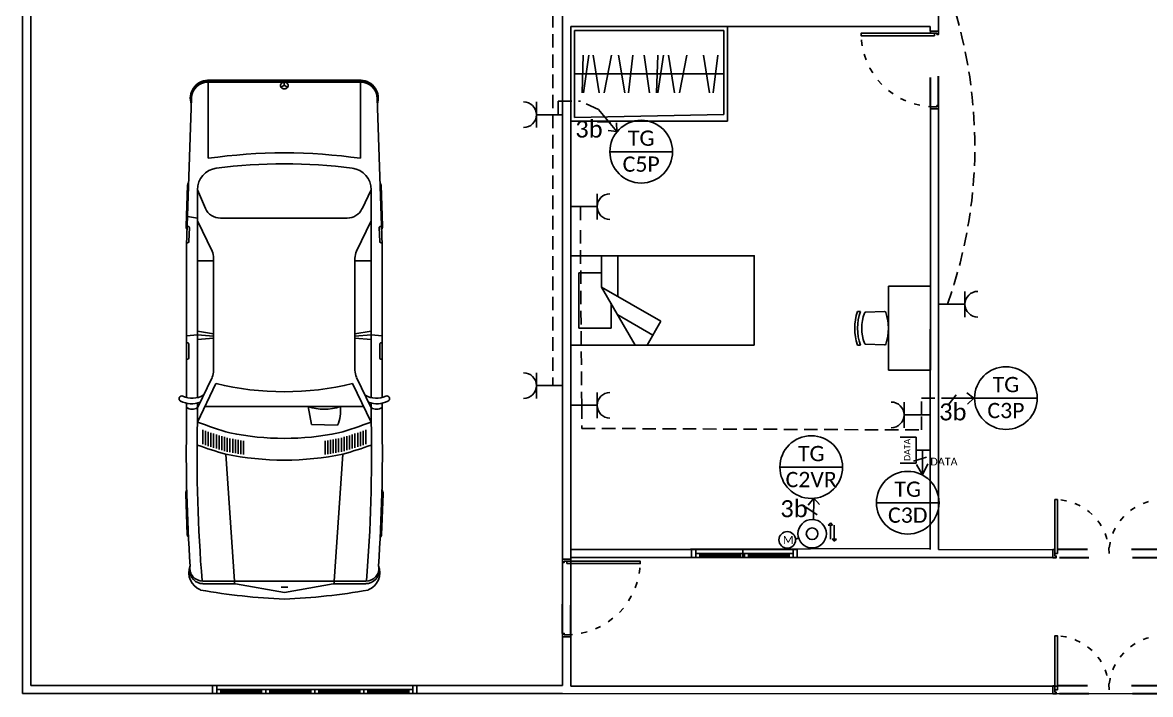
# Model space of a CAD drawing. Header units: millimetres. Extents: x -867 to 700, y 113 to 416.
# Drawn here: x 210.9 to 273.7, y 271.4 to 308.8 of the extents above; entities that cross this region are included whole.
import ezdxf

# ---------------------------------------------------------------- set-up
doc = ezdxf.new("R2010")
doc.units = ezdxf.units.MM
doc.header["$LTSCALE"] = 6
doc.linetypes.add('ACAD_ISO03W100', pattern=[30, 12, -18])
doc.linetypes.add('HIDDEN2', pattern=[0.1875, 0.125, -0.0625])
doc.layers.get('0').update_dxf_attribs({"color": 250})
for name, color, linetype in [('A-Door', 150, 'Continuous'), ('A-Glaz', 92, 'Continuous'), ('CUA', 140, 'Continuous'), ('Doors', 45, 'Continuous'), ('E-Canalisation', 5, 'HIDDEN2'), ('E-Data', 213, 'Continuous'), ('E-Power', 1, 'Continuous'), ('E-text', 5, 'Continuous'), ('Fourniture', 251, 'Continuous'), ('Unvisible', 252, 'ACAD_ISO03W100')]:
    doc.layers.add(name, color=color, linetype=linetype)
doc.styles.add('style1', font='calibri.ttf')

# ---------------------------------------------------------------- blocks, each defined once
blk = doc.blocks.new('Door 90x10')
at = {"layer": 'Doors', "color": 36}
for p, q in [((-47.5, 0), (-47.5, 10)), ((47.5, 0), (47.5, 10))]:
    blk.add_line(p, q, dxfattribs=at)
at = {"layer": 'Doors'}
blk.add_lwpolyline([(-42, 5), (-42, 95), (-45, 95), (-45, 5)], close=True, dxfattribs=at)
at = {"layer": 'Doors', "color": 36}
for points in [[(-47.5, 0), (-43.5, 0), (-43.5, 2), (-45, 2), (-45, 10), (-47.5, 10)], [(47.5, 0), (43.5, 0), (43.5, 2), (45, 2), (45, 10), (47.5, 10)]]:
    blk.add_lwpolyline(points, dxfattribs=at)
at = {"layer": 'Doors', "linetype": 'ACAD_ISO03W100', "ltscale": 0.1}
blk.add_arc((-45, 5), 90, 0, 90, dxfattribs=at)
at = {"layer": 'Unvisible', "linetype": 'ACAD_ISO03W100', "lineweight": 30, "ltscale": 0.5}
for p, q in [((43.5, 0), (-43.5, 0)), ((45, 10), (-42, 10))]:
    blk.add_line(p, q, dxfattribs=at)
blk = doc.blocks.new('A$C3626357F')
at = {"layer": 'A-Glaz'}
for p, q in [((0, 0), (1300, 0)), ((50, 50), (1250, 50)), ((100, 0), (100, 50)), ((600, 50), (600, 0)), ((650, 50), (650, 0)), ((700, 50), (700, 0)), ((1200, 0), (1200, 50))]:
    blk.add_line(p, q, dxfattribs=at)
at = {"layer": 'CUA'}
for p, q in [((1300, 100), (0, 100)), ((0, 100), (0, 0)), ((1250, 0), (1250, 100)), ((1300, 0), (1300, 100))]:
    blk.add_line(p, q, dxfattribs=at)
at = {"layer": 'CUA', "color": 4}
for p, q in [((0, 100), (0, 0)), ((50, 100), (0, 100)), ((0, 0), (50, 0)), ((50, 0), (50, 100)), ((50, 0), (50, 100)), ((1250, 100), (1300, 100)), ((1250, 0), (1250, 100)), ((1250, 0), (1250, 100)), ((1300, 0), (1250, 0)), ((1300, 100), (1300, 0))]:
    blk.add_line(p, q, dxfattribs=at)
at = {"layer": 'CUA', "color": 1}
for p, q in [((100, 35), (600, 35)), ((100, 25), (600, 25)), ((100, 15), (600, 15)), ((1200, 35), (700, 35)), ((1200, 25), (700, 25)), ((1200, 15), (700, 15))]:
    blk.add_line(p, q, dxfattribs=at)
blk = doc.blocks.new('Door 2 Sides 60x60x10')
at = {"layer": 'Doors', "color": 36}
for p, q in [((-2673.3, 422.7), (-2673.3, 432.7)), ((-2535.3, 422.7), (-2535.3, 432.7))]:
    blk.add_line(p, q, dxfattribs=at)
at = {"layer": 'Doors'}
for points in [[(-2667.8, 427.7), (-2667.8, 494.2), (-2670.8, 494.2), (-2670.8, 427.7)], [(-2540.8, 427.7), (-2540.8, 494.2), (-2537.8, 494.2), (-2537.8, 427.7)]]:
    blk.add_lwpolyline(points, close=True, dxfattribs=at)
at = {"layer": 'Doors', "color": 36}
for points in [[(-2673.3, 422.7), (-2669.3, 422.7), (-2669.3, 424.7), (-2670.8, 424.7), (-2670.8, 432.7), (-2673.3, 432.7)], [(-2535.3, 422.7), (-2539.3, 422.7), (-2539.3, 424.7), (-2537.8, 424.7), (-2537.8, 432.7), (-2535.3, 432.7)]]:
    blk.add_lwpolyline(points, dxfattribs=at)
at = {"layer": 'Doors', "linetype": 'ACAD_ISO03W100', "ltscale": 0.1}
for centre, start, end in [((-2670.8, 427.7), 0, 90), ((-2537.8, 427.7), 90, 180)]:
    blk.add_arc(centre, 66.5, start, end, dxfattribs=at)
at = {"layer": 'Unvisible', "linetype": 'ACAD_ISO03W100', "lineweight": 30, "ltscale": 0.5}
for p, q in [((-2540.8, 432.7), (-2667.8, 432.7)), ((-2539.3, 422.7), (-2669.3, 422.7))]:
    blk.add_line(p, q, dxfattribs=at)
blk = doc.blocks.new('car-6')
at = {"color": 0, "linetype": 'ByBlock'}
for p, q in [((0.638, 0.965), (1.045, 0.98)), ((1.068, 0.976), (1.078, 0.972)), ((1.944, 0.973), (1.757, 0.973)), ((3.513, 0.973), (2, 0.973)), ((2.381, 0.972), (2.382, 0.961)), ((2.533, 0.951), (2.392, 0.951)), ((2.543, 0.973), (2.544, 0.962)), ((2.622, 0.865), (2.612, 0.973)), ((4.976, 0.924), (3.513, 0.973)), ((3.539, 0.971), (3.539, 0.96)), ((3.69, 0.944), (3.55, 0.949)), ((3.68, 0.972), (3.67, 0.967)), ((3.701, 0.965), (3.701, 0.955)), ((4.11, 0.963), (3.703, 0.976)), ((3.783, 0.865), (3.798, 0.963)), ((0.151, 0.81), (0.151, 0.485)), ((0.178, -0.81), (0.178, 0.81)), ((1.679, 0.811), (1.538, 0.811)), ((2.139, 0.68), (1.757, 0.865)), ((1.947, 0.865), (1.757, 0.865)), ((2.201, 0.719), (1.9, 0.865)), ((1.913, -0.787), (1.913, 0.789)), ((4.065, 0.865), (1.999, 0.865)), ((2.589, 0.703), (2.578, 0.865)), ((2.61, 0.703), (2.622, 0.865)), ((2.632, 0.703), (2.66, 0.865)), ((3.36, 0.703), (3.36, 0.865)), ((3.456, 0.719), (3.757, 0.865)), ((3.88, 0.784), (4.065, 0.865)), ((1.633, 0.676), (1.493, 0.676)), ((1.642, 0.703), (1.502, 0.703)), ((1.651, 0.73), (1.51, 0.73)), ((1.66, 0.757), (1.519, 0.757)), ((1.67, 0.784), (1.529, 0.784)), ((3.385, 0.703), (2.272, 0.703)), ((5.133, 0.757), (4.377, 0.757)), ((5.133, -0.76), (5.133, 0.762)), ((5.143, -0.76), (5.143, 0.762)), ((5.154, -0.761), (5.154, 0.763)), ((1.438, 0.583), (0.178, 0.495)), ((1.601, 0.568), (1.462, 0.568)), ((1.609, 0.595), (1.469, 0.595)), ((1.617, 0.622), (1.477, 0.622)), ((1.625, 0.649), (1.485, 0.649)), ((3.783, -0.625), (3.783, 0.636)), ((0.151, 0.485), (0.064, -0.002)), ((0.178, 0.495), (0.151, 0.495)), ((1.579, 0.46), (1.443, 0.46)), ((1.584, 0.487), (1.447, 0.487)), ((1.589, 0.514), (1.452, 0.514)), ((1.594, 0.541), (1.457, 0.541)), ((1.571, 0.406), (1.435, 0.406)), ((1.575, 0.433), (1.438, 0.433)), ((0.118, -0.033), (0.118, 0.033)), ((5.102, 0.001), (5.082, 0.034)), ((5.102, 0.001), (5.082, -0.033)), ((5.133, 0.001), (5.102, 0.001)), ((0.151, -0.485), (0.064, -0.002)), ((1.734, -0.269), (1.725, -0.528)), ((1.734, -0.269), (1.911, -0.235)), ((1.571, -0.404), (1.435, -0.404)), ((1.575, -0.431), (1.438, -0.431)), ((0.151, -0.81), (0.151, -0.485)), ((0.178, -0.493), (0.151, -0.493)), ((1.438, -0.582), (0.178, -0.493)), ((1.579, -0.458), (1.443, -0.458)), ((1.584, -0.485), (1.447, -0.485)), ((1.589, -0.512), (1.452, -0.512)), ((1.594, -0.539), (1.457, -0.539)), ((1.601, -0.566), (1.462, -0.566)), ((1.609, -0.593), (1.469, -0.593)), ((1.617, -0.62), (1.477, -0.62)), ((1.625, -0.647), (1.485, -0.647)), ((1.633, -0.674), (1.493, -0.674)), ((1.642, -0.701), (1.502, -0.701)), ((1.651, -0.728), (1.51, -0.728)), ((1.66, -0.755), (1.519, -0.755)), ((1.67, -0.782), (1.529, -0.782)), ((2.139, -0.678), (1.757, -0.863)), ((2.201, -0.717), (1.9, -0.863)), ((3.385, -0.701), (2.272, -0.701)), ((2.589, -0.701), (2.578, -0.863)), ((2.61, -0.701), (2.622, -0.863)), ((2.632, -0.701), (2.66, -0.863)), ((3.36, -0.701), (3.36, -0.863)), ((3.456, -0.717), (3.757, -0.863)), ((3.875, -0.771), (4.065, -0.863)), ((5.133, -0.755), (4.377, -0.755)), ((1.679, -0.809), (1.538, -0.809)), ((1.947, -0.863), (1.757, -0.863)), ((4.065, -0.863), (1.999, -0.863)), ((2.622, -0.863), (2.612, -0.971)), ((0.638, -0.965), (1.045, -0.98)), ((1.944, -0.971), (1.757, -0.971)), ((3.513, -0.971), (2, -0.971)), ((2.381, -0.971), (2.382, -0.959)), ((2.533, -0.949), (2.392, -0.949)), ((2.543, -0.971), (2.544, -0.96)), ((4.976, -0.922), (3.513, -0.971)), ((3.539, -0.969), (3.539, -0.958)), ((3.69, -0.942), (3.55, -0.947)), ((3.68, -0.97), (3.67, -0.965)), ((3.701, -0.964), (3.701, -0.953)), ((4.11, -0.961), (3.703, -0.974))]:
    blk.add_line(p, q, dxfattribs=at)
blk.add_lwpolyline([(5.133, 0.001, 0.084705), (5.13, 0.016, 0.091673), (5.123, 0.029, 0.103624), (5.112, 0.037, 0.114013), (5.099, 0.04, 0.114013), (5.087, 0.037, 0.103624), (5.076, 0.029, 0.091673), (5.069, 0.016, 0.084705), (5.066, 0.001, 0.084705), (5.069, -0.014, 0.091673), (5.076, -0.027, 0.103624), (5.087, -0.035, 0.114013), (5.099, -0.038, 0.114013), (5.112, -0.035, 0.103624), (5.123, -0.027, 0.091673), (5.13, -0.014, 0.084705)], format="xyb", close=True, dxfattribs=at)
for centre, radius, start, end in [((2.192, 0.923), 0.253, 154.7438, 199.6506), ((1.989, 1.02), 0.027, 336.4507, 156.4507), ((2.212, 0.917), 0.219, 154.9622, 210.5573), ((0.261, 0.765), 0.185, 68.5944, 158.2663), ((0.278, 0.813), 0.126, 84.6813, 181.6284), ((0.304, 0.813), 0.126, 78.7669, 181.6246), ((1.444, -15.064), 16.039, 88.8807, 93.9961), ((0.639, 0.933), 0.0324, 92.1431, 138.8619), ((1.047, 0.927), 0.054, 66.7789, 92.1431), ((1.976, 0.918), 0.0925, 143.8316, 215.2176), ((2.392, 0.962), 0.0108, 181.9092, 270), ((2.533, 0.962), 0.0108, 270, 1.9092), ((3.55, 0.96), 0.0108, 180, 268.0908), ((3.701, 0.922), 0.054, 88.0908, 113.455), ((3.69, 0.955), 0.0108, 268.0908, 0), ((4.109, 0.93), 0.0324, 41.6371, 88.0908), ((4.971, 0.752), 0.183, 3.3643, 108.1525), ((4.971, 0.752), 0.172, 3.3643, 91.5613), ((4.971, 0.762), 0.162, 0, 88.0908), ((5.983, -0.221), 5.988, 169.8602, 177.8853), ((1.444, -15.064), 15.932, 88.8612, 94.5567), ((5.263, -0.501), 3.976, 159.9075, 164.1668), ((5.267, -0.485), 3.76, 158.9633, 164.1668), ((4.065, 0.649), 0.216, 7.454, 90), ((4.943, 0.001), 2.885, 166.3938, 193.6062), ((2.272, 0.865), 0.162, 244.1674, 270), ((3.385, 0.865), 0.162, 270, 295.8326), ((3.385, 0.865), 0.162, 270, 295.8326), ((3.945, 0.636), 0.162, 113.6078, 180), ((-0.886, 0.001), 5.209, 352.546, 7.454), ((-0.886, 0.001), 5.317, 351.8288, 8.1712), ((4.321, 0.001), 2.942, 168.5788, 191.4212), ((4.321, 0.001), 2.726, 168.5788, 191.4212), ((5.983, 0.221), 5.988, 182.1147, 190.1398), ((2.367, -0.394), 0.483, 160.7975, 199.5302), ((5.267, 0.487), 3.76, 195.8332, 201.0367), ((1.873, -0.175), 0.383, 247.222, 275.8179), ((5.263, 0.503), 3.976, 195.8332, 200.0925), ((3.945, -0.625), 0.162, 180, 244.1674), ((2.272, -0.863), 0.162, 90, 115.8326), ((3.385, -0.863), 0.162, 64.1674, 90), ((4.065, -0.647), 0.216, 270, 352.546), ((4.971, -0.75), 0.183, 251.8475, 356.6357), ((4.971, -0.75), 0.172, 268.4387, 356.6357), ((4.971, -0.76), 0.162, 271.9092, 0), ((0.261, -0.762), 0.186, 202.372, 291.7818), ((0.278, -0.812), 0.126, 179.1238, 276.0603), ((0.304, -0.812), 0.126, 179.1238, 281.9136), ((1.444, 15.066), 15.932, 265.4436, 271.1388), ((1.976, -0.916), 0.0925, 144.7824, 216.1684), ((2.192, -0.921), 0.253, 160.3494, 205.2562), ((2.212, -0.915), 0.219, 149.4427, 205.0378), ((1.444, 15.066), 16.039, 266.0189, 271.1193), ((0.639, -0.933), 0.0324, 216.6109, 267.8569), ((1.047, -0.927), 0.054, 267.8569, 307.0973), ((1.989, -1.018), 0.027, 203.5493, 23.5493), ((2.392, -0.96), 0.0108, 90, 178.0908), ((2.533, -0.96), 0.0108, 358.0908, 90), ((3.55, -0.958), 0.0108, 91.9092, 180), ((3.701, -0.92), 0.054, 246.545, 271.9092), ((3.69, -0.953), 0.0108, 0, 91.9092), ((4.109, -0.928), 0.0324, 271.9092, 318.3629)]:
    blk.add_arc(centre, radius, start, end, dxfattribs=at)
blk = doc.blocks.new('A$C3CD33473')
at = {"layer": 'A-Glaz'}
for p, q in [((0, 100), (0, 0)), ((1250, 100), (0, 100)), ((50, 0), (50, 100)), ((50, 50), (1250, 50)), ((100, 0), (100, 50)), ((600, 50), (600, 0)), ((650, 50), (650, 0)), ((700, 50), (700, 0)), ((1200, 0), (1200, 50)), ((1250, 100), (2500, 100)), ((2450, 50), (1250, 50)), ((1250, 50), (1250, 0)), ((1250, 50), (1250, 0)), ((1300, 0), (1300, 50)), ((1800, 50), (1800, 0)), ((1850, 50), (1850, 0)), ((1900, 50), (1900, 0)), ((2400, 0), (2400, 50)), ((2450, 0), (2450, 100)), ((2450, 0), (2450, 100)), ((2500, 100), (2500, 0)), ((2500, 100), (2500, 0)), ((0, 0), (1250, 0)), ((2500, 0), (1250, 0))]:
    blk.add_line(p, q, dxfattribs=at)
at = {"layer": 'A-Glaz', "color": 4}
for p, q in [((0, 100), (0, 0)), ((50, 100), (0, 100)), ((50, 0), (50, 100)), ((2450, 100), (2500, 100)), ((0, 0), (50, 0)), ((2500, 0), (2450, 0))]:
    blk.add_line(p, q, dxfattribs=at)
at = {"layer": 'A-Glaz', "color": 1}
for p, q in [((100, 35), (600, 35)), ((100, 25), (600, 25)), ((100, 15), (600, 15)), ((1200, 35), (700, 35)), ((1200, 25), (700, 25)), ((1200, 15), (700, 15)), ((1300, 35), (1800, 35)), ((1300, 25), (1800, 25)), ((1300, 15), (1800, 15)), ((2400, 35), (1900, 35)), ((2400, 25), (1900, 25)), ((2400, 15), (1900, 15))]:
    blk.add_line(p, q, dxfattribs=at)
blk = doc.blocks.new('SYMB_PRISE_TERRE')
for p, q in [((0, -1.2), (0, 3.1)), ((-2.1, -1.2), (2.1, -1.2))]:
    blk.add_line(p, q)
blk.add_arc((0, -3.3), 2.1, 0, 180)
blk = doc.blocks.new('BEDTWIN')
at = {"linetype": 'Continuous'}
for p, q in [((-495, 304), (148, 675)), ((148, 675), (-231, 19)), ((495, 675), (148, 675)), ((-160, 497), (-385, 108)), ((495, 497), (45, 497)), ((-231, 19), (-495, 172))]:
    blk.add_line(p, q, dxfattribs=at)
blk.add_lwpolyline([(-495, -1016), (-495, 1016), (495, 1016), (495, -1016)], close=True, dxfattribs=at)
blk.add_lwpolyline([(305, 675), (305, 927), (-305, 927), (-305, 571), (-31, 571)], dxfattribs=at)
blk = doc.blocks.new('desk-10')
at = {"color": 0, "linetype": 'ByBlock'}
for p, q in [((0, 0.6), (-1.2, 0.6)), ((-1.2, 0.6), (-1.2, 0)), ((0, 0), (0, 0.6)), ((-1.2, 0), (0, 0)), ((-0.839, -0.055), (-0.828, -0.325)), ((-0.361, -0.055), (-0.372, -0.325)), ((-0.84, -0.398), (-0.84, -0.44)), ((-0.36, -0.44), (-0.36, -0.398))]:
    blk.add_line(p, q, dxfattribs=at)
for centre, radius, start, end in [((-0.6, -0.74), 0.74, 72.2612, 107.7388), ((-0.819, -0.054), 0.02, 107.7388, 182.465), ((-0.381, -0.054), 0.02, 357.535, 72.2612), ((-0.6, 0.26), 0.7, 249.949, 290.051), ((-0.6, 0.26), 0.74, 251.0754, 288.9246), ((-0.808, -0.324), 0.02, 182.465, 250.4227), ((-0.6, 0.26), 0.64, 250.4227, 289.5773), ((-0.392, -0.324), 0.02, 289.5773, 357.535)]:
    blk.add_arc(centre, radius, start, end, dxfattribs=at)
blk = doc.blocks.new('SYMB_PRISE_DATA')
for p, q in [((-0.6, -2.6), (-0.6, 2.6)), ((-0.6, 2.6), (2.6, 2.6)), ((-3.4, 0), (-0.6, 0)), ((-0.6, -2.6), (2.6, -2.6))]:
    blk.add_line(p, q)
blk = doc.blocks.new('SYMB_BOUTON_POUSSOIR')
for radius in [2.2, 0.9]:
    blk.add_circle((0, 0), radius)

msp = doc.modelspace()

# ---------------------------------------------------------------- hatches: boundary and pattern name
at = {"layer": 'E-Power'}
h = msp.add_hatch(dxfattribs=at)
h.set_pattern_fill('ANGLE', color=256, scale=5.872442)
h.set_pattern_definition([(0, (-498.724, -996.883), (0, 41.019), [29.832, -11.187]), (90, (-498.724, -996.883), (-41.019, 3e-15), [29.832, -11.187])])
h.paths.add_polyline_path([(255.853, 280.87), (255.974, 280.87), (255.853, 280.991), (255.732, 280.87)])
h = msp.add_hatch(dxfattribs=at)
h.set_pattern_fill('ANGLE', color=256, scale=5.872442, angle=180)
h.set_pattern_definition([(180, (1010.64, 1557.84), (-5e-15, -41.019), [29.832, -11.187]), (270, (1010.64, 1557.84), (41.019, -8e-15), [29.832, -11.187])])
h.paths.add_polyline_path([(256.063, 280.087), (255.941, 280.087), (256.063, 279.966), (256.184, 280.087)])

# ---------------------------------------------------------------- linework, layer by layer
for p, q in [((210.901, 356.899), (210.901, 271.497)), ((211.358, 356.444), (211.358, 271.952)), ((240.951, 271.952), (240.951, 334.612)), ((240.951, 271.952), (240.951, 334.612)), ((261.869, 310.929), (261.869, 308.341)), ((241.406, 285.59), (241.406, 308.596)), ((261.406, 308.596), (241.406, 308.596)), ((261.406, 308.596), (261.407, 308.341)), ((261.415, 304.044), (261.408, 279.512)), ((261.869, 304.027), (261.869, 279.512)), ((241.406, 271.903), (241.406, 285.59)), ((261.408, 279.575), (241.406, 279.518)), ((241.406, 279.512), (250.979, 279.512)), ((250.979, 279.512), (250.979, 279.057)), ((268.229, 279.499), (261.869, 279.512)), ((268.229, 279.057), (241.406, 279.057)), ((241.406, 279.057), (248.128, 279.057)), ((211.358, 271.952), (240.951, 271.952)), ((240.951, 271.957), (238.125, 271.949)), ((241.406, 271.903), (268.478, 271.903)), ((271.343, 271.903), (271.356, 271.903)), ((210.901, 271.497), (240.951, 271.497)), ((240.951, 271.497), (319.169, 271.448))]:
    msp.add_line(p, q)
at = {"layer": 'E-Canalisation'}
for p, q in [((242.89, 303.287), (243.922, 303.302)), ((243.958, 302.759), (243.951, 303.245)), ((243.958, 302.759), (243.488, 302.811)), ((242.01, 287.531), (241.936, 297.613)), ((262.382, 287.529), (263.029, 288.332)), ((263.823, 287.93), (263.444, 288.235)), ((263.823, 287.93), (263.483, 287.602)), ((260.479, 284.43), (261.465, 284.734)), ((260.967, 283.656), (261.276, 284.282)), ((260.967, 283.656), (260.643, 284.243)), ((254.487, 281.864), (255.336, 281.278)), ((254.922, 282.359), (254.617, 281.98)), ((254.922, 282.359), (255.25, 282.019)), ((253.906, 280.091), (254.082, 280.133))]:
    msp.add_line(p, q, dxfattribs=at)
for points in [[(245.458, 335.11), (240.4, 335.11), (240.4, 328.428), (240.4, 303.696), (240.4, 288.628)], [(240.705, 303.696), (240.705, 304.453), (241.936, 304.453)], [(242.942, 303.985), (241.936, 304.453)], [(241.936, 298.584), (241.936, 297.613)], [(242.01, 287.531), (242.01, 286.248), (260.913, 286.159)], [(260.913, 287), (260.913, 287.93), (262.231, 287.93)], [(260.913, 286.159), (260.913, 287)]]:
    msp.add_lwpolyline(points, dxfattribs=at)
msp.add_arc((237.63, 301.944), 26.252, 340.44062, 61.26774, dxfattribs=at)
at = {"layer": 'E-Power'}
for p, q in [((255.732, 280.87), (255.853, 280.991)), ((255.853, 280.87), (255.732, 280.87)), ((255.853, 280.991), (255.974, 280.87)), ((255.853, 280.87), (255.853, 280.087)), ((255.974, 280.87), (255.853, 280.87)), ((256.063, 280.87), (256.063, 280.087)), ((255.941, 280.087), (256.063, 280.087)), ((256.063, 279.966), (255.941, 280.087)), ((256.063, 280.087), (256.184, 280.087)), ((256.184, 280.087), (256.063, 279.966))]:
    msp.add_line(p, q, dxfattribs=at)
at = {"layer": 'E-text'}
for p, q in [((243.958, 302.759), (242.942, 303.985)), ((245.321, 301.641), (243.577, 301.641)), ((243.577, 301.641), (247.064, 301.641)), ((263.823, 287.93), (262.231, 287.93)), ((265.615, 287.934), (263.871, 287.934)), ((263.871, 287.934), (267.359, 287.934)), ((260.967, 283.656), (260.972, 285.037)), ((253.037, 284.096), (256.525, 284.096)), ((254.922, 282.359), (254.906, 281.176)), ((260.151, 282.114), (258.408, 282.114)), ((258.408, 282.114), (261.895, 282.114))]:
    msp.add_line(p, q, dxfattribs=at)
for centre in [(245.321, 301.641), (265.615, 287.934), (254.781, 284.096), (260.151, 282.114)]:
    msp.add_circle(centre, 1.744, dxfattribs=at)
at = {"layer": 'Fourniture'}
for p, q in [((250.131, 308.596), (241.406, 308.596)), ((241.406, 308.596), (241.406, 303.337)), ((249.918, 308.385), (241.617, 308.385)), ((241.617, 308.385), (241.617, 303.547)), ((249.921, 308.385), (249.921, 303.7)), ((250.131, 308.596), (250.131, 303.337)), ((242.035, 304.915), (242.096, 307.018)), ((242.417, 307.018), (242.105, 304.915)), ((242.988, 304.915), (242.654, 307.018)), ((243.665, 307.018), (243.265, 304.915)), ((244.402, 304.915), (244.061, 307.018)), ((244.864, 307.018), (244.612, 304.915)), ((245.792, 304.915), (245.495, 307.018)), ((246.179, 304.915), (246.24, 307.018)), ((246.561, 307.018), (246.249, 304.915)), ((247.18, 304.915), (246.846, 307.018)), ((247.857, 307.018), (247.457, 304.915)), ((249.123, 304.915), (248.782, 307.018)), ((249.585, 307.018), (249.333, 304.915)), ((241.617, 305.966), (249.911, 305.966)), ((250.131, 303.337), (241.406, 303.337)), ((249.921, 303.7), (241.617, 303.547))]:
    msp.add_line(p, q, dxfattribs=at)
msp.add_circle((253.447, 280.046), 0.461, dxfattribs=at)

# ---------------------------------------------------------------- block references
at = {"yscale": 0.04541628264228307, "zscale": 0.04541628264228307}
for p, xscale, rotation in [((261.869, 306.184), -0.04541628264228307, 90), ((240.951, 276.816), 0.04541628264228307, 270)]:
    msp.add_blockref('Door 90x10', p, dxfattribs=dict(at, xscale=xscale, rotation=rotation))
at = {"xscale": 0.04522227375540176, "yscale": 0.04522227375540176, "zscale": 0.04522227375540176}
for p in [(389.122, 259.939), (389.122, 252.363)]:
    msp.add_blockref('Door 2 Sides 60x60x10', p, dxfattribs=at)
at = {"layer": 'A-Door'}
for name, p, xscale, yscale, zscale in [('A$C3626357F', (248.128, 279.057), 0.004517821761597067, 0.004517821761597067, 0.004517821761597067), ('A$C3CD33473', (221.475, 271.497), 0.004547979217364191, 0.004547979217364191, 0.004547979217364191)]:
    msp.add_blockref(name, p, dxfattribs=dict(at, xscale=xscale, yscale=yscale, zscale=zscale))
at = {"layer": 'E-Data', "color": 0, "xscale": 0.2793515055455703, "yscale": 0.2793515055455703, "zscale": 0.2793515055455703, "rotation": 180}
msp.add_blockref('SYMB_PRISE_DATA', (260.459, 285.037), dxfattribs=at)
at = {"layer": 'E-Power'}
for name, p, xscale, yscale, zscale, rotation in [('SYMB_PRISE_TERRE', (239.896, 303.696), 0.3404225950711633, 0.3404225950711633, 0.3404225950711633, 270), ('SYMB_PRISE_TERRE', (242.462, 298.584), 0.3404225950711633, 0.3404225950711633, 0.3404225950711633, 90), ('SYMB_PRISE_TERRE', (262.924, 293.155), 0.3404225950711633, 0.3404225950711633, 0.3404225950711633, 90), ('SYMB_PRISE_TERRE', (239.896, 288.628), 0.3404225950711633, 0.3404225950711633, 0.3404225950711633, 270), ('SYMB_PRISE_TERRE', (242.462, 287.531), 0.3404225950711633, 0.3404225950711633, 0.3404225950711633, 90), ('SYMB_PRISE_TERRE', (260.354, 287), 0.3404225950711633, 0.3404225950711633, 0.3404225950711633, 270), ('SYMB_BOUTON_POUSSOIR', (254.832, 280.388), 0.3598052990140452, 0.3598052990140452, 0.3598052990140452, 180)]:
    msp.add_blockref(name, p, dxfattribs=dict(at, xscale=xscale, yscale=yscale, zscale=zscale, rotation=rotation))
at = {"layer": 'Fourniture', "color": 252, "xscale": 5.599878430007462, "yscale": 5.599878430007462, "zscale": 5.599878430007462, "rotation": 90}
msp.add_blockref('car-6', (225.47, 276.761), dxfattribs=at)
at = {"layer": 'Fourniture'}
for name, p, xscale, yscale, zscale, rotation in [('BEDTWIN', (246.509, 293.364), 0.005021896403473955, 0.005021896403473955, 0.005021896403473955, 90), ('desk-10', (259.073, 289.481), 3.895235754043931, 3.895235754043931, 3.895235754043931, 270)]:
    msp.add_blockref(name, p, dxfattribs=dict(at, xscale=xscale, yscale=yscale, zscale=zscale, rotation=rotation))

# ---------------------------------------------------------------- texts
at = {"layer": 'E-Canalisation', "attachment_point": 1, "style": 'style1'}
for s, insert, char_height in [('3b', (241.651, 303.373), 0.9481), ('3b', (261.896, 287.64), 0.9481), ('DATA', (261.409, 284.615), 0.43), ('3b', (253.06, 282.255), 0.9481)]:
    msp.add_mtext_dynamic_manual_height_columns(s, width=1.75501, gutter_width=4.741, heights=[0], dxfattribs=dict(at, insert=insert, char_height=char_height))
at = {"layer": 'E-Data', "insert": (259.943, 284.439), "char_height": 0.35, "attachment_point": 1, "rotation": 90, "style": 'style1'}
msp.add_mtext_dynamic_manual_height_columns('DATA', width=1.25478, gutter_width=4.741, heights=[0], dxfattribs=at)
at = {"layer": 'E-text', "char_height": 0.85, "width": 1.89622, "attachment_point": 2, "style": 'style1'}
for s, insert in [('\\pxt0.28731;TG', (245.32, 302.818)), ('\\pxt0.28731;C5P', (245.32, 301.373)), ('\\pxt0.28731;TG', (265.615, 289.111)), ('\\pxt0.28731;C3P', (265.615, 287.666)), ('\\pxt0.28731;TG', (254.781, 285.273)), ('\\pxt0.28731;C2VR', (254.781, 283.828)), ('\\pxt0.28731;TG', (260.151, 283.291)), ('\\pxt0.28731;C3D', (260.151, 281.846))]:
    msp.add_mtext(s, dxfattribs=dict(at, insert=insert))
at = {"layer": 'Fourniture', "insert": (253.201, 280.268), "char_height": 0.45, "attachment_point": 1, "style": 'style1'}
msp.add_mtext_dynamic_manual_height_columns('M', width=0.5389, gutter_width=4.741, heights=[0], dxfattribs=at)

doc.saveas('drawing.dxf')
